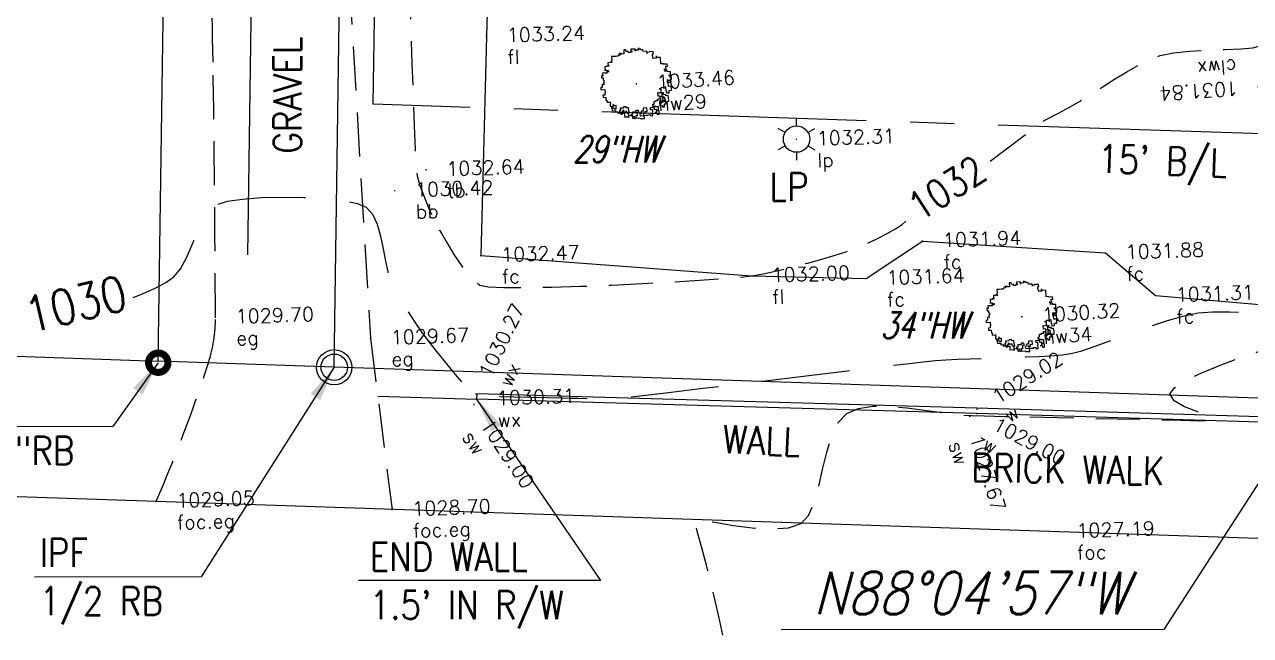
# Model space of a CAD drawing. Extents: x 1086 to 1385, y 787 to 1056.
# Drawn here: x 1136.9 to 1206.5, y 851.9 to 886.6 of the extents above; entities that cross this region are included whole.
import ezdxf

# ---------------------------------------------------------------- set-up
doc = ezdxf.new("R2010")
doc.units = 0
doc.header["$LTSCALE"] = 20
doc.header["$MEASUREMENT"] = 0
doc.header["$PDMODE"] = 2
doc.header["$PDSIZE"] = 0.025
for name, pattern in [('CENTER2', [1.125, 0.75, -0.125, 0.125, -0.125]), ('HIDDEN', [0.375, 0.25, -0.125]), ('HIDDEN2', [0.1875, 0.125, -0.0625]), ('HIDDENX2', [0.75, 0.5, -0.25])]:
    doc.linetypes.add(name, pattern=pattern)
doc.layers.get('0').update_dxf_attribs({"linetype": 'CONTINUOUS'})
for name, color, linetype in [('BSL', 1, 'CENTER2'), ('CALLS', 3, 'CONTINUOUS'), ('CONC', 8, 'CONTINUOUS'), ('CONT-LBLS', 2, 'HIDDENX2'), ('CONT-MJR', 41, 'HIDDEN'), ('CONT-MNR', 35, 'HIDDEN2'), ('CURB', 1, 'CONTINUOUS'), ('DESC', 2, 'CONTINUOUS'), ('ELEV', 6, 'CONTINUOUS'), ('FNCE', 1, 'FENCELINE3'), ('GRAVEL', 9, 'HIDDEN2'), ('LIGHT', 2, 'CONTINUOUS'), ('PL', 5, 'CONTINUOUS'), ('PTS', 2, 'CONTINUOUS'), ('PTS-TREES', 1, 'CONTINUOUS'), ('TEXTM', 2, 'CONTINUOUS'), ('TREE-LBLS', 1, 'CONTINUOUS'), ('TREES', 84, 'CONTINUOUS'), ('WALL', 191, 'CONTINUOUS')]:
    doc.layers.add(name, color=color, linetype=linetype)
doc.styles.add('L100', font='simplex.shx', dxfattribs={"width": 0.85, "height": 2})
doc.styles.add('L120', font='simplex.shx', dxfattribs={"width": 0.85, "oblique": 15, "height": 2.4})
doc.styles.add('L60', font='simplex.shx', dxfattribs={"width": 0.75, "oblique": 15, "height": 1.5})
doc.styles.add('L80', font='simplex.shx', dxfattribs={"width": 0.85, "height": 1.6})
doc.styles.add('S6', font='SIMPLEX', dxfattribs={"height": 0.083333})
doc.styles.get("Standard").update_dxf_attribs({"font": 'ROMANS'})
doc.linetypes.add('FENCELINE3', pattern='A,0.09,-0.09,["X",STANDARD,S=0.05,R=0,X=-0.065,Y=-0.017],0', length=0.18)
doc.dimstyles.get("Standard").update_dxf_attribs({"dimtxt": 0.18, "dimasz": 0.18, "dimexe": 0.18, "dimexo": 0.0625, "dimgap": 0.09, "dimtad": 0, "dimtih": 1, "dimtoh": 1, "dimdec": 4, "dimzin": 0, "dimtxsty": 'STANDARD', "dimcen": 0.09, "dimazin": 3, "dimtfac": 1, "dimtdec": 4, "dimtofl": 0, "dimtmove": 0, "dimatfit": 3, "dimtolj": 1, "dimtzin": 0})

# ---------------------------------------------------------------- blocks, each defined once
blk = doc.blocks.new('POINT')
blk.add_point((0, 0))
at = {"layer": 'DESC', "style": 'S6'}
blk.add_attdef('DESC', (0.1191, -0.1698), '', height=0.0833, dxfattribs=at)
at = {"layer": 'ELEV', "style": 'S6'}
blk.add_attdef('ELEV', (0.1191, -0.0403), '', height=0.0833, dxfattribs=at)
blk = doc.blocks.new('IP')
for radius in [0.05, 0.0375]:
    blk.add_circle((0, 0), radius)
blk = doc.blocks.new('CG_T30')
for p, q in [((-0.0826, 0.0897), (-0.0835, 0.0897)), ((-0.0835, 0.0897), (-0.0835, 0.0819)), ((-0.0749, 0.1017), (-0.0826, 0.1017)), ((-0.0826, 0.1017), (-0.0826, 0.0897)), ((-0.0671, 0.1017), (-0.0749, 0.1017)), ((-0.0749, 0.1017), (-0.0749, 0.1017)), ((-0.0594, 0.1017), (-0.0671, 0.1017)), ((-0.0671, 0.1017), (-0.0671, 0.1017)), ((-0.0516, 0.1053), (-0.0594, 0.1053)), ((-0.0594, 0.1053), (-0.0594, 0.1017)), ((-0.0534, 0.1113), (-0.0542, 0.1113)), ((-0.0542, 0.1113), (-0.0542, 0.1113)), ((-0.0534, 0.1104), (-0.0534, 0.1113)), ((-0.0455, 0.1104), (-0.0534, 0.1104)), ((-0.0516, 0.113), (-0.0516, 0.1053)), ((-0.0516, 0.1053), (-0.0516, 0.1053)), ((-0.0455, 0.1087), (-0.0455, 0.1104)), ((-0.0378, 0.1087), (-0.0455, 0.1087)), ((-0.03, 0.1225), (-0.0378, 0.1225)), ((-0.0378, 0.1225), (-0.0378, 0.1087)), ((-0.0378, 0.1087), (-0.0378, 0.1087)), ((-0.03, 0.1165), (-0.03, 0.1225)), ((-0.0223, 0.1165), (-0.03, 0.1165)), ((-0.0223, 0.1121), (-0.0223, 0.1165)), ((-0.0145, 0.1121), (-0.0223, 0.1121)), ((-0.0068, 0.1156), (-0.0145, 0.1156)), ((-0.0145, 0.1156), (-0.0145, 0.1121)), ((0.0027, 0.1233), (-0.012, 0.1233)), ((-0.012, 0.1233), (-0.012, 0.1233)), ((-0.012, 0.1233), (-0.012, 0.1156)), ((-0.012, 0.1156), (-0.0068, 0.1156)), ((0.0027, 0.1156), (0.0027, 0.1233)), ((0.0148, 0.119), (0.0027, 0.119)), ((0.0027, 0.119), (0.0027, 0.1156)), ((0.0148, 0.1217), (0.0148, 0.1268)), ((0.0148, 0.1268), (0.0148, 0.119)), ((0.0226, 0.1217), (0.0148, 0.1217)), ((0.0226, 0.119), (0.0226, 0.1217)), ((0.0303, 0.119), (0.0226, 0.119)), ((0.0303, 0.113), (0.0303, 0.119)), ((0.0441, 0.113), (0.0303, 0.113)), ((0.0441, 0.1053), (0.0441, 0.113)), ((0.0518, 0.1087), (0.0441, 0.1087)), ((0.0441, 0.1087), (0.0441, 0.1053)), ((0.0665, 0.1104), (0.0518, 0.1104)), ((0.0518, 0.1104), (0.0518, 0.1087)), ((0.0631, 0.0949), (0.0631, 0.1026)), ((0.0631, 0.1026), (0.0665, 0.1026)), ((0.0639, 0.0949), (0.0631, 0.0949)), ((0.0639, 0.0862), (0.0639, 0.0949)), ((0.0665, 0.1026), (0.0665, 0.1104)), ((0.076, 0.088), (0.076, 0.094)), ((0.076, 0.094), (0.076, 0.0862)), ((0.0907, 0.088), (0.076, 0.088)), ((0.0907, 0.0802), (0.0907, 0.088)), ((-0.1102, 0.0457), (-0.118, 0.0457)), ((-0.118, 0.0457), (-0.118, 0.0362)), ((-0.1085, 0.0552), (-0.1102, 0.0552)), ((-0.1102, 0.0552), (-0.1024, 0.0552)), ((-0.1102, 0.0448), (-0.1102, 0.0457)), ((-0.1024, 0.0448), (-0.1102, 0.0448)), ((-0.1008, 0.0673), (-0.1085, 0.0673)), ((-0.1085, 0.0673), (-0.1085, 0.0552)), ((-0.1024, 0.0552), (-0.1024, 0.0491)), ((-0.0947, 0.0517), (-0.1024, 0.0517)), ((-0.1024, 0.0517), (-0.1024, 0.0448)), ((-0.1024, 0.0491), (-0.0947, 0.0491)), ((-0.093, 0.0698), (-0.1008, 0.0698)), ((-0.1008, 0.0698), (-0.1008, 0.0673)), ((-0.0887, 0.0811), (-0.0964, 0.0811)), ((-0.0964, 0.0811), (-0.0964, 0.0698)), ((-0.0964, 0.0698), (-0.093, 0.0698)), ((-0.0947, 0.0491), (-0.0947, 0.0517)), ((-0.0809, 0.0819), (-0.0887, 0.0819)), ((-0.0887, 0.0819), (-0.0887, 0.0811)), ((-0.0835, 0.0819), (-0.0809, 0.0819)), ((0.076, 0.0862), (0.0639, 0.0862)), ((0.0907, 0.0725), (0.0907, 0.0802)), ((0.0907, 0.0802), (0.0907, 0.0802)), ((0.0907, 0.0647), (0.0907, 0.0725)), ((0.0907, 0.0725), (0.0907, 0.0725)), ((0.0984, 0.0647), (0.0907, 0.0647)), ((0.0907, 0.0647), (0.0907, 0.0647)), ((0.0984, 0.0629), (0.0984, 0.0647)), ((0.1131, 0.0629), (0.0984, 0.0629)), ((0.1036, 0.0448), (0.1001, 0.0448)), ((0.1001, 0.0448), (0.1079, 0.0448)), ((0.1036, 0.037), (0.1036, 0.0448)), ((0.1079, 0.0448), (0.1079, 0.0552)), ((0.1079, 0.0552), (0.1131, 0.0552)), ((0.1131, 0.0552), (0.1131, 0.0629)), ((-0.118, 0.0362), (-0.1223, 0.0362)), ((-0.1223, 0.0362), (-0.1223, 0.0284)), ((-0.1223, 0.0284), (-0.1171, 0.0284)), ((-0.1145, 0.0051), (-0.1223, 0.0051)), ((-0.1223, 0.0051), (-0.1223, -0.0052)), ((-0.1171, 0.0284), (-0.1171, 0.0206)), ((-0.1171, 0.0206), (-0.1145, 0.0206)), ((-0.1145, 0.0129), (-0.1163, 0.0129)), ((-0.1163, 0.0129), (-0.1163, 0.0051)), ((-0.1163, 0.0051), (-0.1145, 0.0051)), ((-0.1145, 0.0206), (-0.1145, 0.0129)), ((0.1114, 0.0406), (0.1036, 0.0406)), ((0.1036, 0.0406), (0.1036, 0.037)), ((0.1105, 0), (0.1071, 0)), ((0.1071, 0), (0.1148, 0)), ((0.1105, 0.0051), (0.1105, 0.0078)), ((0.1105, 0.0078), (0.1105, 0)), ((0.1182, 0.0051), (0.1105, 0.0051)), ((0.1114, 0.0354), (0.1114, 0.0406)), ((0.1226, 0.0354), (0.1114, 0.0354)), ((0.1123, -0.0026), (0.1123, 0.0051)), ((0.1123, 0.0051), (0.1182, 0.0051)), ((0.12, 0.0224), (0.1148, 0.0224)), ((0.1148, 0.0224), (0.1226, 0.0224)), ((0.1148, 0), (0.1148, -0.0026)), ((0.12, 0.0146), (0.12, 0.0224)), ((0.1251, 0.0146), (0.12, 0.0146)), ((0.1226, 0.0224), (0.1226, 0.0354)), ((0.1226, -0.0026), (0.1226, 0.0069)), ((0.1226, 0.0069), (0.1251, 0.0069)), ((0.1251, 0.0069), (0.1251, 0.0146)), ((-0.1223, -0.0052), (-0.1275, -0.0052)), ((-0.1275, -0.0052), (-0.1275, -0.013)), ((-0.1275, -0.013), (-0.1137, -0.013)), ((-0.1145, -0.0328), (-0.1215, -0.0328)), ((-0.1215, -0.0328), (-0.1215, -0.0406)), ((-0.1215, -0.0406), (-0.112, -0.0406)), ((-0.1137, -0.025), (-0.1145, -0.025)), ((-0.1145, -0.025), (-0.1145, -0.0328)), ((-0.1137, -0.013), (-0.1137, -0.025)), ((-0.112, -0.0406), (-0.112, -0.0509)), ((0.0734, -0.0371), (0.0717, -0.0371)), ((0.0717, -0.0371), (0.0795, -0.0371)), ((0.0734, -0.0492), (0.0734, -0.0371)), ((0.0855, -0.0234), (0.0786, -0.0234)), ((0.0786, -0.0234), (0.0864, -0.0234)), ((0.0795, -0.0371), (0.0795, -0.0363)), ((0.0795, -0.0363), (0.0872, -0.0363)), ((0.0855, -0.038), (0.0855, -0.0234)), ((0.0932, -0.038), (0.0855, -0.038)), ((0.0864, -0.0234), (0.0864, -0.0182)), ((0.0864, -0.0182), (0.0941, -0.0182)), ((0.0872, -0.0363), (0.0872, -0.0501)), ((0.0932, -0.0449), (0.0932, -0.038)), ((0.0941, -0.0182), (0.0941, -0.0173)), ((0.0941, -0.0173), (0.1019, -0.0173)), ((0.1019, -0.0173), (0.1019, -0.0311)), ((0.1019, -0.0311), (0.1036, -0.0311)), ((0.1036, -0.0311), (0.1036, -0.0389)), ((0.1036, -0.0389), (0.1139, -0.0389)), ((0.1123, -0.0164), (0.1123, -0.0026)), ((0.1123, -0.0026), (0.1123, -0.0026)), ((0.1226, -0.0164), (0.1123, -0.0164)), ((0.1139, -0.0389), (0.1139, -0.0311)), ((0.1139, -0.0311), (0.1226, -0.0311)), ((0.1139, -0.0389), (0.1139, -0.0389)), ((0.1148, -0.0026), (0.1226, -0.0026)), ((0.1226, -0.0311), (0.1226, -0.0164)), ((-0.112, -0.0509), (-0.1094, -0.0509)), ((-0.1094, -0.0509), (-0.1094, -0.0587)), ((-0.1094, -0.0587), (-0.0973, -0.0587)), ((-0.0973, -0.0656), (-0.0981, -0.0656)), ((-0.0981, -0.0656), (-0.0981, -0.0733)), ((-0.0981, -0.0733), (-0.0939, -0.0733)), ((-0.0973, -0.0587), (-0.0973, -0.0578)), ((-0.0973, -0.0578), (-0.0973, -0.0656)), ((-0.0939, -0.0733), (-0.0939, -0.0812)), ((-0.0939, -0.0812), (-0.0853, -0.0812)), ((-0.0904, -0.082), (-0.093, -0.082)), ((-0.093, -0.082), (-0.093, -0.0897)), ((-0.0861, -0.0742), (-0.0904, -0.0742)), ((-0.0904, -0.0742), (-0.0904, -0.082)), ((-0.0861, -0.0725), (-0.0861, -0.0665)), ((-0.0861, -0.0665), (-0.0861, -0.0742)), ((-0.0775, -0.0725), (-0.0861, -0.0725)), ((-0.0853, -0.0812), (-0.0853, -0.0837)), ((-0.0853, -0.0837), (-0.0775, -0.0837)), ((-0.0775, -0.0837), (-0.0775, -0.0725)), ((-0.0619, -0.0897), (-0.0619, -0.082)), ((-0.0619, -0.082), (-0.0507, -0.082)), ((-0.0507, -0.082), (-0.0507, -0.0777)), ((-0.0507, -0.0777), (-0.043, -0.0777)), ((-0.043, -0.0777), (-0.043, -0.082)), ((-0.043, -0.082), (-0.0352, -0.082)), ((-0.0352, -0.082), (-0.0352, -0.0949)), ((0.0527, -0.0837), (0.0527, -0.076)), ((0.0527, -0.076), (0.0579, -0.076)), ((0.0579, -0.0837), (0.0527, -0.0837)), ((0.0553, -0.0872), (0.0553, -0.0837)), ((0.0553, -0.0837), (0.0631, -0.0837)), ((0.0579, -0.076), (0.0579, -0.0665)), ((0.0579, -0.0665), (0.0579, -0.0665)), ((0.0579, -0.0665), (0.0657, -0.0665)), ((0.0579, -0.0958), (0.0579, -0.0837)), ((0.0631, -0.0837), (0.0631, -0.0854)), ((0.0631, -0.0854), (0.0709, -0.0854)), ((0.0657, -0.0665), (0.0657, -0.063)), ((0.0657, -0.063), (0.0734, -0.063)), ((0.0709, -0.0854), (0.0709, -0.0993)), ((0.0812, -0.0492), (0.0734, -0.0492)), ((0.0734, -0.063), (0.0734, -0.0578)), ((0.0734, -0.0578), (0.0812, -0.0578)), ((0.0855, -0.0682), (0.0777, -0.0682)), ((0.0777, -0.0682), (0.0777, -0.0829)), ((0.0777, -0.0829), (0.0864, -0.0829)), ((0.0812, -0.0518), (0.0812, -0.0492)), ((0.0889, -0.0518), (0.0812, -0.0518)), ((0.0812, -0.0578), (0.0812, -0.0682)), ((0.0812, -0.0682), (0.0855, -0.0682)), ((0.0864, -0.0829), (0.0864, -0.0881)), ((0.0872, -0.0501), (0.0907, -0.0501)), ((0.0889, -0.0656), (0.0872, -0.0656)), ((0.0872, -0.0656), (0.095, -0.0656)), ((0.0889, -0.0544), (0.0889, -0.0518)), ((0.0967, -0.0544), (0.0889, -0.0544)), ((0.0907, -0.0578), (0.0889, -0.0578)), ((0.0889, -0.0578), (0.0889, -0.0656)), ((0.0907, -0.0501), (0.0907, -0.0578)), ((0.101, -0.0449), (0.0932, -0.0449)), ((0.0941, -0.0881), (0.0941, -0.0777)), ((0.0941, -0.0777), (0.1001, -0.0777)), ((0.095, -0.0656), (0.095, -0.069)), ((0.095, -0.069), (0.1027, -0.069)), ((0.0967, -0.0621), (0.0967, -0.0544)), ((0.0967, -0.0544), (0.0967, -0.0544)), ((0.0993, -0.0621), (0.0967, -0.0621)), ((0.0993, -0.0699), (0.0993, -0.0621)), ((0.1001, -0.0699), (0.0993, -0.0699)), ((0.1001, -0.0777), (0.1001, -0.0699)), ((0.101, -0.0492), (0.101, -0.0449)), ((0.1096, -0.0492), (0.101, -0.0492)), ((0.1027, -0.069), (0.1027, -0.069)), ((0.1027, -0.069), (0.1105, -0.069)), ((0.1096, -0.0569), (0.1096, -0.0492)), ((0.1105, -0.0569), (0.1096, -0.0569)), ((0.1105, -0.069), (0.1105, -0.0569)), ((-0.093, -0.0897), (-0.0809, -0.0897)), ((-0.0809, -0.0897), (-0.0809, -0.0949)), ((-0.0809, -0.0949), (-0.0732, -0.0949)), ((-0.0732, -0.0949), (-0.0732, -0.0993)), ((-0.0732, -0.0993), (-0.0654, -0.0993)), ((-0.0654, -0.0975), (-0.0654, -0.0897)), ((-0.0654, -0.0897), (-0.0619, -0.0897)), ((-0.0619, -0.0975), (-0.0654, -0.0975)), ((-0.0654, -0.0993), (-0.0654, -0.1001)), ((-0.0654, -0.1001), (-0.0576, -0.1001)), ((-0.0619, -0.1053), (-0.0619, -0.0975)), ((-0.0585, -0.1053), (-0.0619, -0.1053)), ((-0.0534, -0.0975), (-0.0585, -0.0975)), ((-0.0585, -0.0975), (-0.0585, -0.1053)), ((-0.0576, -0.1001), (-0.0576, -0.1018)), ((-0.0576, -0.1018), (-0.0498, -0.1018)), ((-0.0534, -0.0949), (-0.0534, -0.0897)), ((-0.0534, -0.0897), (-0.0534, -0.0975)), ((-0.0404, -0.0949), (-0.0534, -0.0949)), ((-0.0498, -0.1018), (-0.0498, -0.1148)), ((-0.0498, -0.1148), (-0.0352, -0.1148)), ((-0.0404, -0.1027), (-0.0404, -0.0949)), ((-0.0343, -0.1027), (-0.0404, -0.1027)), ((-0.0335, -0.1027), (-0.0361, -0.1027)), ((-0.0361, -0.1027), (-0.0361, -0.1105)), ((-0.0361, -0.1105), (-0.0231, -0.1105)), ((-0.0352, -0.0949), (-0.0335, -0.0949)), ((-0.0352, -0.1182), (-0.0352, -0.1105)), ((-0.0352, -0.1105), (-0.0343, -0.1105)), ((-0.0352, -0.1148), (-0.0352, -0.1182)), ((-0.0343, -0.1105), (-0.0343, -0.1027)), ((-0.0335, -0.0949), (-0.0335, -0.1027)), ((-0.0249, -0.1139), (-0.0249, -0.1061)), ((-0.0249, -0.1061), (-0.0197, -0.1061)), ((-0.0206, -0.1139), (-0.0249, -0.1139)), ((-0.0231, -0.1105), (-0.0231, -0.1139)), ((-0.0231, -0.1139), (-0.0154, -0.1139)), ((-0.0206, -0.1225), (-0.0206, -0.1139)), ((-0.0128, -0.1225), (-0.0206, -0.1225)), ((-0.0197, -0.1061), (-0.0197, -0.0984)), ((-0.0197, -0.0984), (-0.0076, -0.0984)), ((-0.0154, -0.1139), (-0.0154, -0.1225)), ((-0.0154, -0.1225), (-0.0128, -0.1225)), ((-0.005, -0.1139), (-0.0102, -0.1139)), ((-0.0102, -0.1139), (-0.0102, -0.1217)), ((-0.0102, -0.1217), (0.0044, -0.1217)), ((-0.0076, -0.0984), (-0.0076, -0.0933)), ((-0.0076, -0.0933), (0.0001, -0.0933)), ((0.0027, -0.1018), (-0.005, -0.1018)), ((-0.005, -0.1018), (-0.005, -0.1139)), ((0.0001, -0.0933), (0.0001, -0.1018)), ((0.0001, -0.1018), (0.0027, -0.1018)), ((0.0044, -0.1217), (0.0044, -0.1243)), ((0.0044, -0.1243), (0.0122, -0.1243)), ((0.0105, -0.1061), (0.0053, -0.1061)), ((0.0053, -0.1061), (0.0053, -0.1139)), ((0.0053, -0.1139), (0.0183, -0.1139)), ((0.0174, -0.0984), (0.0105, -0.0984)), ((0.0105, -0.0984), (0.0105, -0.1061)), ((0.0122, -0.1243), (0.0122, -0.1252)), ((0.0122, -0.1252), (0.0199, -0.1252)), ((0.0183, -0.1061), (0.0156, -0.1061)), ((0.0156, -0.1061), (0.0234, -0.1061)), ((0.0312, -0.0881), (0.0174, -0.0881)), ((0.0174, -0.0881), (0.0174, -0.0984)), ((0.0183, -0.1139), (0.0183, -0.1061)), ((0.0199, -0.1139), (0.0183, -0.1139)), ((0.0183, -0.1139), (0.0183, -0.1139)), ((0.0183, -0.1139), (0.0269, -0.1139)), ((0.0199, -0.1252), (0.0199, -0.1139)), ((0.0234, -0.1061), (0.0234, -0.1001)), ((0.0234, -0.1001), (0.0312, -0.1001)), ((0.0269, -0.1139), (0.0269, -0.1139)), ((0.0269, -0.1139), (0.0346, -0.1139)), ((0.0312, -0.1001), (0.0312, -0.0881)), ((0.0346, -0.1139), (0.0346, -0.1122)), ((0.0346, -0.1122), (0.0424, -0.1122)), ((0.0424, -0.1122), (0.0424, -0.1165)), ((0.0424, -0.1165), (0.0501, -0.1165)), ((0.0441, -0.0949), (0.0441, -0.0872)), ((0.0441, -0.0872), (0.0553, -0.0872)), ((0.051, -0.0949), (0.0441, -0.0949)), ((0.0501, -0.1165), (0.0501, -0.1036)), ((0.0501, -0.1036), (0.051, -0.1036)), ((0.051, -0.1036), (0.051, -0.0949)), ((0.0657, -0.0958), (0.0579, -0.0958)), ((0.0631, -0.107), (0.0579, -0.107)), ((0.0579, -0.107), (0.0657, -0.107)), ((0.0709, -0.0993), (0.0631, -0.0993)), ((0.0631, -0.0993), (0.0631, -0.107)), ((0.0657, -0.101), (0.0657, -0.0958)), ((0.0734, -0.101), (0.0657, -0.101)), ((0.0657, -0.107), (0.0657, -0.1131)), ((0.0657, -0.1131), (0.0734, -0.1131)), ((0.0734, -0.1131), (0.0734, -0.101)), ((0.0734, -0.101), (0.0734, -0.101)), ((0.0864, -0.0881), (0.0941, -0.0881))]:
    blk.add_line(p, q)
blk = doc.blocks.new('LUMIN')
for p, q in [((0, 0.0375), (0, 0.06)), ((-0.0325, 0.0188), (-0.052, 0.03)), ((0.0325, 0.0187), (0.052, 0.03)), ((-0.0325, -0.0187), (-0.052, -0.03)), ((0.0325, -0.0188), (0.052, -0.03)), ((0, -0.0375), (0, -0.06))]:
    blk.add_line(p, q)
blk.add_circle((0, 0), 0.0375)

msp = doc.modelspace()

# ---------------------------------------------------------------- linework, layer by layer
at = {"layer": 'BSL'}
for p, q in [((1156.682, 882.099), (1157.086, 910.092)), ((1274.61, 878.151), (1156.682, 882.099))]:
    msp.add_line(p, q, dxfattribs=at)
at = {"layer": 'CONC'}
msp.add_line((1156.941, 865.525), (1162.551, 865.362), dxfattribs=at)
at = {"layer": 'CONT-MJR', "elevation": 1030, "flags": 128}
msp.add_lwpolyline([(1143.045, 871.118), (1143.576, 871.332), (1144.296, 871.654), (1144.905, 871.977), (1145.358, 872.297), (1145.741, 872.758), (1146.077, 873.373), (1146.389, 874.074), (1146.7, 874.796), (1147.032, 875.47), (1147.407, 876.03), (1147.847, 876.408), (1148.401, 876.589), (1149.257, 876.718), (1150.325, 876.797), (1151.519, 876.827), (1152.749, 876.808), (1153.929, 876.741), (1154.97, 876.627), (1155.784, 876.466), (1156.282, 876.259), (1156.632, 875.856), (1156.896, 875.283), (1157.093, 874.604), (1157.246, 873.883), (1157.375, 873.186), (1157.502, 872.578), (1157.649, 872.124), (1157.874, 871.67), (1158.156, 871.16), (1158.472, 870.624), (1158.801, 870.096), (1159.119, 869.606), (1159.405, 869.187), (1159.73, 868.753), (1160.207, 868.148), (1160.765, 867.456), (1161.335, 866.764), (1161.844, 866.157), (1162.222, 865.72), (1162.399, 865.539), (1162.554, 865.512), (1162.741, 865.522), (1162.905, 865.532), (1163.183, 865.526), (1163.815, 865.511), (1164.673, 865.49), (1165.63, 865.467), (1166.559, 865.445), (1167.33, 865.428), (1167.818, 865.418), (1168.297, 865.407), (1168.852, 865.393), (1169.433, 865.381), (1169.988, 865.379), (1170.467, 865.392), (1170.952, 865.441), (1171.984, 865.56), (1173.453, 865.735), (1175.253, 865.952), (1177.276, 866.197), (1179.414, 866.457), (1181.558, 866.718), (1183.601, 866.967), (1185.436, 867.188), (1186.954, 867.369), (1188.048, 867.496), (1188.609, 867.556), (1189.186, 867.592), (1189.85, 867.621), (1190.558, 867.644), (1191.266, 867.666), (1191.93, 867.687), (1192.506, 867.712), (1193.083, 867.735), (1193.747, 867.757), (1194.455, 867.783), (1195.16, 867.821), (1195.821, 867.878), (1196.39, 867.959), (1196.914, 868.103), (1197.676, 868.363), (1198.61, 868.703), (1199.649, 869.083), (1200.727, 869.466), (1201.775, 869.813), (1202.729, 870.087), (1203.521, 870.249), (1204.328, 870.311), (1205.316, 870.317), (1206.404, 870.281), (1207.508, 870.218), (1208.549, 870.142), (1209.444, 870.067), (1210.112, 870.006), (1210.47, 869.974), (1210.877, 869.929), (1211.349, 869.865), (1211.821, 869.809), (1212.228, 869.788), (1212.595, 869.812), (1213.15, 869.87), (1213.788, 869.949), (1214.4, 870.037), (1214.879, 870.122), (1215.119, 870.191), (1215.297, 870.386), (1215.446, 870.653), (1215.49, 870.857), (1215.386, 870.957), (1215.211, 871.03), (1215.072, 871.112), (1214.963, 871.337), (1214.734, 871.867), (1214.421, 872.608), (1214.064, 873.467), (1213.7, 874.35), (1213.366, 875.165), (1213.1, 875.817), (1212.85, 876.443), (1212.509, 877.309), (1212.114, 878.318), (1211.703, 879.37), (1211.314, 880.369), (1210.985, 881.215), (1210.753, 881.81), (1210.657, 882.057), (1210.597, 882.269), (1210.497, 882.451), (1210.272, 882.477), (1209.943, 882.463), (1209.754, 882.471), (1209.733, 882.565), (1209.741, 882.672), (1209.742, 882.948), (1209.748, 883.625), (1209.763, 884.546), (1209.789, 885.555), (1209.83, 886.494), (1209.889, 887.208), (1209.97, 887.54), (1210.231, 887.619), (1210.595, 887.595), (1210.929, 887.541), (1211.097, 887.533), (1211.118, 887.666), (1211.1, 887.815), (1211.11, 888.116), (1211.136, 888.863), (1211.173, 889.91), (1211.217, 891.108), (1211.261, 892.309), (1211.302, 893.366), (1211.334, 894.129), (1211.352, 894.453), (1211.408, 894.631), (1211.484, 894.829), (1211.518, 894.971), (1211.422, 895.122), (1211.367, 895.262), (1211.612, 895.267), (1212.188, 895.223), (1212.933, 895.155), (1213.684, 895.089), (1214.278, 895.049), (1214.551, 895.061), (1214.625, 895.21), (1214.643, 895.42), (1214.651, 895.607), (1214.665, 895.865), (1214.686, 896.377), (1214.711, 897.018), (1214.735, 897.659), (1214.757, 898.175), (1214.778, 898.652), (1214.811, 899.412), (1214.852, 900.329), (1214.896, 901.277), (1214.938, 902.131), (1214.972, 902.763), (1214.993, 903.05), (1215.039, 903.249), (1215.11, 903.47), (1215.205, 903.646), (1215.504, 903.844), (1216.246, 904.302), (1217.304, 904.945), (1218.553, 905.698), (1219.865, 906.485), (1221.115, 907.233), (1222.176, 907.865), (1222.922, 908.308), (1223.227, 908.486), (1223.379, 908.557), (1223.555, 908.63), (1223.714, 908.684), (1223.934, 908.727), (1224.361, 908.799), (1224.888, 908.881), (1225.409, 908.952), (1225.815, 908.992), (1226.17, 908.998), (1226.582, 908.983), (1227.012, 908.961), (1227.424, 908.944), (1227.779, 908.943), (1228.172, 908.97), (1228.832, 909.028), (1229.654, 909.105), (1230.536, 909.192), (1231.373, 909.279), (1232.062, 909.356), (1232.498, 909.411), (1232.934, 909.476), (1233.441, 909.555), (1233.967, 909.65), (1234.465, 909.763), (1234.883, 909.896), (1235.339, 910.122), (1235.914, 910.461), (1236.501, 910.836), (1236.994, 911.169), (1237.287, 911.381), (1237.527, 911.604), (1237.803, 911.892), (1238.039, 912.152), (1238.162, 912.29), (1238.252, 912.41), (1238.352, 912.52), (1238.49, 912.588), (1238.709, 912.671), (1238.908, 912.724), (1239.243, 912.718), (1240.054, 912.688), (1241.206, 912.64), (1242.563, 912.582), (1243.989, 912.519), (1245.351, 912.46), (1246.512, 912.41), (1247.337, 912.376), (1247.69, 912.365), (1247.964, 912.379), (1248.272, 912.41), (1248.507, 912.466), (1248.699, 912.573), (1248.895, 912.729), (1248.999, 912.904), (1248.921, 913.155), (1248.701, 913.564), (1248.422, 914.005), (1248.168, 914.352), (1247.872, 914.575), (1247.35, 914.888), (1246.726, 915.272), (1246.122, 915.706), (1245.661, 916.17), (1245.465, 916.644), (1245.588, 917.115), (1245.945, 917.578), (1246.448, 918.027), (1247.011, 918.455), (1247.546, 918.854), (1247.966, 919.218)], dxfattribs=at)
at = {"layer": 'CONT-MNR', "flags": 128}
for points, elevation in [([(1191.707, 878.876), (1194.782, 881.176), (1195.585, 881.59), (1196.213, 881.925), (1196.773, 882.253), (1197.401, 882.645), (1198.075, 883.073), (1198.773, 883.513), (1199.473, 883.938), (1200.153, 884.323), (1200.792, 884.64), (1201.367, 884.864), (1202.109, 885.021), (1203.039, 885.118), (1204.057, 885.174), (1205.06, 885.209), (1205.947, 885.244), (1206.616, 885.297), (1206.965, 885.39), (1207.206, 885.748), (1207.387, 886.27), (1207.507, 886.752), (1207.563, 886.99), (1207.641, 887.101), (1207.717, 887.214), (1207.798, 887.501), (1207.988, 888.203), (1208.245, 889.168), (1208.528, 890.245), (1208.796, 891.282), (1209.008, 892.127), (1209.122, 892.629), (1209.194, 893.126), (1209.262, 893.748), (1209.322, 894.37), (1209.366, 894.863), (1209.391, 895.1), (1209.431, 895.312), (1209.505, 895.509), (1209.625, 895.592), (1209.79, 895.672), (1209.908, 895.769), (1209.933, 895.983), (1209.947, 896.45), (1209.956, 897.075), (1209.964, 897.759), (1209.976, 898.409), (1209.998, 898.927), (1210.034, 899.453), (1210.085, 900.127), (1210.147, 900.853), (1210.216, 901.536), (1210.288, 902.081), (1210.359, 902.394), (1210.505, 902.673), (1210.716, 902.978), (1210.963, 903.247), (1211.216, 903.418), (1211.559, 903.436), (1212.168, 903.378), (1212.903, 903.281), (1213.627, 903.182), (1214.198, 903.118), (1214.48, 903.126), (1214.606, 903.333), (1214.675, 903.63), (1214.772, 903.87), (1215.016, 904.035), (1215.599, 904.39), (1216.438, 904.886), (1217.446, 905.477), (1218.539, 906.115), (1219.632, 906.751), (1220.641, 907.337), (1221.479, 907.827), (1222.063, 908.172), (1222.719, 908.568), (1223.529, 909.061), (1224.406, 909.597), (1225.264, 910.122), (1226.017, 910.582), (1226.578, 910.922), (1226.861, 911.09), (1227.098, 911.21), (1227.377, 911.341), (1227.656, 911.473), (1227.894, 911.591), (1228.169, 911.745), (1228.656, 912.025), (1229.253, 912.371), (1229.859, 912.722), (1230.372, 913.02), (1230.691, 913.203), (1231.056, 913.406), (1231.501, 913.652), (1231.894, 913.868), (1232.102, 913.986), (1232.285, 914.098), (1232.452, 914.228), (1232.596, 914.432), (1232.789, 914.773), (1232.901, 915.093), (1232.832, 915.384), (1232.645, 915.878), (1232.428, 916.471), (1232.266, 917.063), (1232.245, 917.549), (1232.397, 917.921), (1232.687, 918.352), (1233.062, 918.813), (1233.469, 919.275), (1233.855, 919.709), (1234.166, 920.085)], 1032), ([(1158.108, 896.881), (1158.114, 896.776), (1158.18, 896.345), (1158.28, 895.85), (1158.392, 895.333), (1158.493, 894.838), (1158.561, 894.408), (1158.584, 893.969), (1158.618, 893.037), (1158.66, 891.709), (1158.708, 890.083), (1158.763, 888.256), (1158.821, 886.326), (1158.882, 884.39), (1158.945, 882.546), (1159.006, 880.892), (1159.066, 879.524), (1159.122, 878.542), (1159.173, 878.041), (1159.334, 877.485), (1159.588, 876.796), (1159.882, 876.079), (1160.163, 875.438), (1160.378, 874.979), (1160.473, 874.806), (1160.463, 874.873), (1160.452, 874.944), (1160.569, 874.75), (1160.855, 874.243), (1161.262, 873.561), (1161.743, 872.84), (1162.252, 872.217), (1162.741, 871.829), (1163.209, 871.74), (1164.095, 871.695), (1165.319, 871.688), (1166.799, 871.713), (1168.455, 871.764), (1170.205, 871.835), (1171.968, 871.92), (1173.664, 872.014), (1175.211, 872.109), (1176.528, 872.201), (1177.536, 872.284), (1178.151, 872.351), (1178.818, 872.469), (1179.605, 872.642), (1180.459, 872.851), (1181.329, 873.08), (1182.161, 873.312), (1182.904, 873.531), (1183.506, 873.719), (1183.914, 873.859), (1184.346, 874.032), (1184.838, 874.247), (1185.355, 874.491), (1185.863, 874.752), (1186.328, 875.016), (1186.715, 875.272), (1187.054, 875.57), (1187.229, 875.751)], 1032), ([(1168.127, 831.325), (1168.165, 831.888), (1168.256, 832.556), (1168.347, 833.265), (1168.382, 833.951), (1168.307, 834.551), (1168.068, 835.001), (1167.535, 835.235), (1166.629, 835.354), (1165.514, 835.389), (1164.354, 835.373), (1163.316, 835.336), (1162.563, 835.312), (1162.261, 835.331), (1162.302, 835.462), (1162.449, 835.594), (1162.588, 835.702), (1162.87, 835.88), (1163.607, 836.339), (1164.714, 837.032), (1166.102, 837.913), (1167.684, 838.936), (1169.373, 840.055), (1171.081, 841.223), (1172.72, 842.395), (1174.204, 843.524), (1175.445, 844.563), (1176.356, 845.467), (1176.849, 846.189), (1177.045, 847.118), (1177.049, 848.361), (1176.901, 849.823), (1176.641, 851.406), (1176.311, 853.016), (1175.951, 854.556), (1175.602, 855.929), (1175.304, 857.04), (1175.097, 857.791), (1175.023, 858.088), (1175.061, 858.238), (1175.132, 858.4), (1175.229, 858.51), (1175.513, 858.475), (1176.189, 858.351), (1177.128, 858.191), (1178.203, 858.052), (1179.288, 857.985), (1180.253, 858.048), (1180.972, 858.292), (1181.392, 858.758), (1181.711, 859.479), (1181.964, 860.374), (1182.191, 861.359), (1182.428, 862.352), (1182.712, 863.27), (1183.083, 864.029), (1183.576, 864.548), (1184.237, 864.828), (1185.055, 864.95), (1185.983, 864.952), (1186.975, 864.868), (1187.985, 864.737), (1188.966, 864.594), (1189.872, 864.476), (1190.656, 864.419), (1191.395, 864.403), (1192.518, 864.379), (1193.929, 864.348), (1195.533, 864.313), (1197.234, 864.275), (1198.936, 864.238), (1200.545, 864.203), (1201.964, 864.174), (1203.098, 864.152), (1203.85, 864.139), (1204.127, 864.139), (1204.131, 864.197), (1204.127, 864.261), (1204.207, 864.316), (1204.273, 864.387), (1204.024, 864.469), (1203.435, 864.649), (1202.736, 864.915), (1202.153, 865.254), (1201.914, 865.655), (1202.168, 866.004), (1202.817, 866.415), (1203.718, 866.849), (1204.726, 867.269), (1205.696, 867.635), (1206.484, 867.911), (1206.946, 868.057), (1207.347, 868.136), (1207.819, 868.186), (1208.317, 868.218), (1208.794, 868.241), (1209.204, 868.266), (1209.63, 868.295), (1210.381, 868.343), (1211.345, 868.404), (1212.411, 868.47), (1213.469, 868.536), (1214.406, 868.595), (1215.112, 868.641), (1215.476, 868.666), (1215.834, 868.708), (1216.249, 868.765), (1216.665, 868.813), (1217.023, 868.829), (1217.438, 868.772), (1218.074, 868.648), (1218.765, 868.511), (1219.344, 868.415), (1219.646, 868.413), (1219.792, 868.604), (1219.879, 868.887), (1219.924, 869.144), (1219.897, 869.405), (1219.839, 869.701), (1219.875, 869.92), (1220.073, 869.994), (1220.345, 869.983), (1220.586, 869.965), (1220.851, 869.964), (1221.281, 869.956), (1221.754, 869.945), (1222.146, 869.935), (1222.479, 869.925), (1222.922, 869.911), (1223.395, 869.895), (1223.814, 869.879), (1224.098, 869.865), (1224.378, 869.838), (1224.707, 869.799), (1225.025, 869.763), (1225.274, 869.745), (1225.593, 869.727), (1225.954, 869.727), (1226.244, 869.807), (1226.381, 869.988), (1226.488, 870.261), (1226.593, 870.543), (1226.726, 870.752), (1227.005, 870.893), (1227.585, 871.13), (1228.35, 871.425), (1229.182, 871.742), (1229.964, 872.045), (1230.581, 872.299), (1230.915, 872.466), (1231.196, 872.742), (1231.486, 873.111), (1231.756, 873.476), (1231.979, 873.739), (1232.213, 873.948), (1232.498, 874.182), (1232.788, 874.389), (1233.033, 874.52), (1233.28, 874.571), (1233.576, 874.586), (1233.876, 874.585), (1234.132, 874.59)], 1028)]:
    msp.add_lwpolyline(points, dxfattribs=dict(at, elevation=elevation))
at = {"layer": 'CURB'}
msp.add_line((1124.423, 860.225), (1307.274, 854.083), dxfattribs=at)
at = {"layer": 'FNCE'}
msp.add_lwpolyline([(1248.034, 913.856), (1240.113, 914.027), (1231.849, 914.494), (1206.607, 915.326), (1183.109, 915.925), (1174.176, 916.349), (1163.892, 911.423), (1163.642, 904.391), (1163.114, 885.972), (1162.8, 873.507), (1178.151, 872.351), (1184.669, 872.201), (1187.876, 874.333), (1198.251, 873.662), (1201.094, 871.24), (1211.622, 870.324), (1216.561, 870.405), (1226.726, 870.752), (1230.805, 870.408), (1235.137, 870.445), (1235.232, 871.622), (1235.296, 874.108)], dxfattribs=at)
at = {"layer": 'GRAVEL'}
msp.add_lwpolyline([(1156.249, 944.108), (1156.386, 941.213), (1159.43, 916.169), (1154.867, 896.605), (1156.527, 868.817), (1157.749, 859.088)], dxfattribs=at)
msp.add_lwpolyline([(1147.345, 895.175, -0.003662), (1147.586, 884.493, -0.002875), (1147.722, 870.001, -0.07899), (1147.321, 867.415, -0.024457), (1144.357, 859.552)], format="xyb", dxfattribs=at)
at = {"layer": 'LIGHT'}
msp.add_line((1154.466, 867.165), (1144.47, 867.511), dxfattribs=at)
at = {"layer": 'PL'}
for p, q in [((1154.466, 867.165), (1155.188, 917.16)), ((1304.382, 862.146), (1154.466, 867.165))]:
    msp.add_line(p, q, dxfattribs=at)
at = {"layer": 'TEXTM'}
for p, q in [((1144.47, 867.511), (1145.189, 917.304)), ((1125.123, 868.181), (1144.47, 867.511))]:
    msp.add_line(p, q, dxfattribs=at)
at = {"layer": 'TEXTM', "color": 1, "linetype": 'CENTER2'}
msp.add_line((1149.558, 873.548), (1150.083, 909.94), dxfattribs=at)
at = {"layer": 'TEXTM', "const_width": 0.4}
msp.add_lwpolyline([(1143.925, 867.424, 1), (1145.025, 867.425, 1)], format="xyb", close=True, dxfattribs=at)
at = {"layer": 'WALL'}
msp.add_line((1162.56, 865.662), (1162.551, 865.362), dxfattribs=at)
for points in [[(1219.374, 863.678), (1190.951, 864.537), (1162.551, 865.362)], [(1219.383, 863.978), (1190.96, 864.837), (1162.56, 865.662)]]:
    msp.add_lwpolyline(points, dxfattribs=at)

# ---------------------------------------------------------------- block references
at = {"layer": 'LIGHT', "xscale": 20, "yscale": 20, "zscale": 20}
msp.add_blockref('LUMIN', (1180.716, 880.119), dxfattribs=at)
at = {"layer": 'PTS'}
ref = msp.add_blockref('POINT', (1163.114, 885.972), dxfattribs=dict(at, xscale=9.6, yscale=9.6, zscale=9.6, rotation=1.78283024572904))
ref.add_attrib('ELEV', '1033.24', (1164.269, 885.621), dxfattribs={"layer": 'ELEV', "height": 0.8, "rotation": 1.78283, "style": 'S6'})
ref.add_attrib('DESC', 'fl', (1164.308, 884.379), dxfattribs={"layer": 'DESC', "height": 0.8, "rotation": 1.78283, "style": 'S6'})
ref = msp.add_blockref('POINT', (1206.928, 883.089), dxfattribs=dict(at, xscale=9.6, yscale=9.6, zscale=9.6, rotation=183.8741222769986))
ref.add_attrib('ELEV', '1031.84', (1205.761, 883.398), dxfattribs={"layer": 'ELEV', "height": 0.8, "rotation": 183.87412, "style": 'S6'})
ref.add_attrib('DESC', 'clwx', (1205.677, 884.638), dxfattribs={"layer": 'DESC', "height": 0.8, "rotation": 183.87412, "style": 'S6'})
ref = msp.add_blockref('POINT', (1180.716, 880.119), dxfattribs=dict(at, xscale=9.6, yscale=9.6, zscale=9.6, rotation=1.78283024572904))
ref.add_attrib('ELEV', '1032.31', (1181.871, 879.768), dxfattribs={"layer": 'ELEV', "height": 0.8, "rotation": 1.78283, "style": 'S6'})
ref.add_attrib('DESC', 'lp', (1181.909, 878.526), dxfattribs={"layer": 'DESC', "height": 0.8, "rotation": 1.78283, "style": 'S6'})
ref = msp.add_blockref('POINT', (1159.686, 878.382), dxfattribs=dict(at, xscale=9.6, yscale=9.6, zscale=9.6, rotation=1.78283024572904))
ref.add_attrib('ELEV', '1032.64', (1160.841, 878.031), dxfattribs={"layer": 'ELEV', "height": 0.8, "rotation": 1.78283, "style": 'S6'})
ref.add_attrib('DESC', 'tb', (1160.879, 876.789), dxfattribs={"layer": 'DESC', "height": 0.8, "rotation": 1.78283, "style": 'S6'})
ref = msp.add_blockref('POINT', (1157.908, 877.198), dxfattribs=dict(at, xscale=9.6, yscale=9.6, zscale=9.6, rotation=1.78283024572904))
ref.add_attrib('ELEV', '1030.42', (1159.063, 876.847), dxfattribs={"layer": 'ELEV', "height": 0.8, "rotation": 1.78283, "style": 'S6'})
ref.add_attrib('DESC', 'bb', (1159.102, 875.604), dxfattribs={"layer": 'DESC', "height": 0.8, "rotation": 1.78283, "style": 'S6'})
ref = msp.add_blockref('POINT', (1187.876, 874.333), dxfattribs=dict(at, xscale=9.6, yscale=9.6, zscale=9.6, rotation=1.78283024572904))
ref.add_attrib('ELEV', '1031.94', (1189.031, 873.982), dxfattribs={"layer": 'ELEV', "height": 0.8, "rotation": 1.78283, "style": 'S6'})
ref.add_attrib('DESC', 'fc', (1189.07, 872.74), dxfattribs={"layer": 'DESC', "height": 0.8, "rotation": 1.78283, "style": 'S6'})
ref = msp.add_blockref('POINT', (1162.8, 873.507), dxfattribs=dict(at, xscale=9.6, yscale=9.6, zscale=9.6, rotation=1.78283024572904))
ref.add_attrib('ELEV', '1032.47', (1163.955, 873.156), dxfattribs={"layer": 'ELEV', "height": 0.8, "rotation": 1.78283, "style": 'S6'})
ref.add_attrib('DESC', 'fc', (1163.993, 871.914), dxfattribs={"layer": 'DESC', "height": 0.8, "rotation": 1.78283, "style": 'S6'})
ref = msp.add_blockref('POINT', (1198.251, 873.662), dxfattribs=dict(at, xscale=9.6, yscale=9.6, zscale=9.6, rotation=1.78283024572904))
ref.add_attrib('ELEV', '1031.88', (1199.406, 873.31), dxfattribs={"layer": 'ELEV', "height": 0.8, "rotation": 1.78283, "style": 'S6'})
ref.add_attrib('DESC', 'fc', (1199.445, 872.068), dxfattribs={"layer": 'DESC', "height": 0.8, "rotation": 1.78283, "style": 'S6'})
ref = msp.add_blockref('POINT', (1178.151, 872.351), dxfattribs=dict(at, xscale=9.6, yscale=9.6, zscale=9.6, rotation=1.78283024572904))
ref.add_attrib('ELEV', '1032.00', (1179.306, 872), dxfattribs={"layer": 'ELEV', "height": 0.8, "rotation": 1.78283, "style": 'S6'})
ref.add_attrib('DESC', 'fl', (1179.345, 870.757), dxfattribs={"layer": 'DESC', "height": 0.8, "rotation": 1.78283, "style": 'S6'})
ref = msp.add_blockref('POINT', (1184.669, 872.201), dxfattribs=dict(at, xscale=9.6, yscale=9.6, zscale=9.6, rotation=1.78283024572904))
ref.add_attrib('ELEV', '1031.64', (1185.823, 871.849), dxfattribs={"layer": 'ELEV', "height": 0.8, "rotation": 1.78283, "style": 'S6'})
ref.add_attrib('DESC', 'fc', (1185.862, 870.607), dxfattribs={"layer": 'DESC', "height": 0.8, "rotation": 1.78283, "style": 'S6'})
ref = msp.add_blockref('POINT', (1201.094, 871.24), dxfattribs=dict(at, xscale=9.6, yscale=9.6, zscale=9.6, rotation=1.78283024572904))
ref.add_attrib('ELEV', '1031.31', (1202.249, 870.889), dxfattribs={"layer": 'ELEV', "height": 0.8, "rotation": 1.78283, "style": 'S6'})
ref.add_attrib('DESC', 'fc', (1202.288, 869.647), dxfattribs={"layer": 'DESC', "height": 0.8, "rotation": 1.78283, "style": 'S6'})
ref = msp.add_blockref('POINT', (1162.524, 865.651), dxfattribs=dict(at, xscale=9.6, yscale=9.6, zscale=9.6, rotation=64.29255550224555))
ref.add_attrib('ELEV', '1030.27', (1163.368, 866.513), dxfattribs={"layer": 'ELEV', "height": 0.8, "rotation": 64.29256, "style": 'S6'})
ref.add_attrib('DESC', 'wx', (1164.488, 865.974), dxfattribs={"layer": 'DESC', "height": 0.8, "rotation": 64.29256, "style": 'S6'})
ref = msp.add_blockref('POINT', (1147.722, 870.001), dxfattribs=dict(at, xscale=9.6, yscale=9.6, zscale=9.6, rotation=1.78283024572904))
ref.add_attrib('ELEV', '1029.70', (1148.877, 869.65), dxfattribs={"layer": 'ELEV', "height": 0.8, "rotation": 1.78283, "style": 'S6'})
ref.add_attrib('DESC', 'eg', (1148.916, 868.407), dxfattribs={"layer": 'DESC', "height": 0.8, "rotation": 1.78283, "style": 'S6'})
ref = msp.add_blockref('POINT', (1156.527, 868.817), dxfattribs=dict(at, xscale=9.6, yscale=9.6, zscale=9.6, rotation=1.78283024572904))
ref.add_attrib('ELEV', '1029.67', (1157.682, 868.466), dxfattribs={"layer": 'ELEV', "height": 0.8, "rotation": 1.78283, "style": 'S6'})
ref.add_attrib('DESC', 'eg', (1157.721, 867.223), dxfattribs={"layer": 'DESC', "height": 0.8, "rotation": 1.78283, "style": 'S6'})
ref = msp.add_blockref('POINT', (1190.964, 864.78), dxfattribs=dict(at, xscale=9.6, yscale=9.6, zscale=9.6, rotation=32.06603076453393))
ref.add_attrib('ELEV', '1029.02', (1192.138, 865.059), dxfattribs={"layer": 'ELEV', "height": 0.8, "rotation": 32.06603, "style": 'S6'})
ref.add_attrib('DESC', 'w', (1192.798, 864.006), dxfattribs={"layer": 'DESC', "height": 0.8, "rotation": 32.06603, "style": 'S6'})
ref = msp.add_blockref('POINT', (1162.551, 865.362), dxfattribs=dict(at, xscale=9.6, yscale=9.6, zscale=9.6, rotation=1.78283024572904))
ref.add_attrib('ELEV', '1030.31', (1163.706, 865.011), dxfattribs={"layer": 'ELEV', "height": 0.8, "rotation": 1.78283, "style": 'S6'})
ref.add_attrib('DESC', 'wx', (1163.745, 863.769), dxfattribs={"layer": 'DESC', "height": 0.8, "rotation": 1.78283, "style": 'S6'})
ref = msp.add_blockref('POINT', (1162.415, 865.059), dxfattribs=dict(at, xscale=9.6, yscale=9.6, zscale=9.6, rotation=303.8396180040425))
ref.add_attrib('ELEV', '1029.00', (1162.73, 863.894), dxfattribs={"layer": 'ELEV', "height": 0.8, "rotation": 303.83962, "style": 'S6'})
ref.add_attrib('DESC', 'sw', (1161.697, 863.202), dxfattribs={"layer": 'DESC', "height": 0.8, "rotation": 303.83962, "style": 'S6'})
ref = msp.add_blockref('POINT', (1190.951, 864.537), dxfattribs=dict(at, xscale=9.6, yscale=9.6, zscale=9.6, rotation=332.043336436112))
ref.add_attrib('ELEV', '1029.00', (1191.779, 863.659), dxfattribs={"layer": 'ELEV', "height": 0.8, "rotation": 332.04334, "style": 'S6'})
ref.add_attrib('DESC', 'w', (1191.197, 862.561), dxfattribs={"layer": 'DESC', "height": 0.8, "rotation": 332.04334, "style": 'S6'})
ref = msp.add_blockref('POINT', (1190.559, 864.38), dxfattribs=dict(at, xscale=9.6, yscale=9.6, zscale=9.6, rotation=287.2488290487939))
ref.add_attrib('ELEV', '1027.67', (1190.528, 863.173), dxfattribs={"layer": 'ELEV', "height": 0.8, "rotation": 287.24883, "style": 'S6'})
ref.add_attrib('DESC', 'sw', (1189.341, 862.805), dxfattribs={"layer": 'DESC', "height": 0.8, "rotation": 287.24883, "style": 'S6'})
ref = msp.add_blockref('POINT', (1144.357, 859.552), dxfattribs=dict(at, xscale=9.6, yscale=9.6, zscale=9.6, rotation=1.78283024572904))
ref.add_attrib('ELEV', '1029.05', (1145.512, 859.201), dxfattribs={"layer": 'ELEV', "height": 0.8, "rotation": 1.78283, "style": 'S6'})
ref.add_attrib('DESC', 'foc.eg', (1145.55, 857.958), dxfattribs={"layer": 'DESC', "height": 0.8, "rotation": 1.78283, "style": 'S6'})
ref = msp.add_blockref('POINT', (1157.749, 859.088), dxfattribs=dict(at, xscale=9.6, yscale=9.6, zscale=9.6, rotation=1.78283024572904))
ref.add_attrib('ELEV', '1028.70', (1158.904, 858.737), dxfattribs={"layer": 'ELEV', "height": 0.8, "rotation": 1.78283, "style": 'S6'})
ref.add_attrib('DESC', 'foc.eg', (1158.943, 857.495), dxfattribs={"layer": 'DESC', "height": 0.8, "rotation": 1.78283, "style": 'S6'})
ref = msp.add_blockref('POINT', (1195.455, 857.841), dxfattribs=dict(at, xscale=9.6, yscale=9.6, zscale=9.6, rotation=1.78283024572904))
ref.add_attrib('ELEV', '1027.19', (1196.61, 857.49), dxfattribs={"layer": 'ELEV', "height": 0.8, "rotation": 1.78283, "style": 'S6'})
ref.add_attrib('DESC', 'foc', (1196.649, 856.248), dxfattribs={"layer": 'DESC', "height": 0.8, "rotation": 1.78283, "style": 'S6'})
at = {"layer": 'PTS-TREES'}
ref = msp.add_blockref('POINT', (1171.632, 883.261), dxfattribs=dict(at, xscale=9.6, yscale=9.6, zscale=9.6, rotation=3.650108568028308))
ref.add_attrib('ELEV', '1033.46', (1172.798, 882.948), dxfattribs={"layer": 'ELEV', "height": 0.8, "rotation": 3.65011, "style": 'S6'})
ref.add_attrib('DESC', 'hw29', (1172.877, 881.707), dxfattribs={"layer": 'DESC', "height": 0.8, "rotation": 3.65011, "style": 'S6'})
ref = msp.add_blockref('POINT', (1193.512, 870.041), dxfattribs=dict(at, xscale=9.6, yscale=9.6, zscale=9.6, rotation=3.650108568028308))
ref.add_attrib('ELEV', '1030.32', (1194.678, 869.728), dxfattribs={"layer": 'ELEV', "height": 0.8, "rotation": 3.65011, "style": 'S6'})
ref.add_attrib('DESC', 'hw34', (1194.757, 868.488), dxfattribs={"layer": 'DESC', "height": 0.8, "rotation": 3.65011, "style": 'S6'})
at = {"layer": 'TEXTM', "xscale": 20, "yscale": 20, "zscale": 20, "rotation": 0.04035393907949758}
msp.add_blockref('IP', (1154.466, 867.165), dxfattribs=at)
at = {"layer": 'TREES', "xscale": 16, "yscale": 16, "zscale": 16, "rotation": 3.650108568028308}
for p in [(1171.632, 883.261), (1193.512, 870.041)]:
    msp.add_blockref('CG_T30', p, dxfattribs=at)

# ---------------------------------------------------------------- texts
at = {"layer": 'CALLS', "insert": (1190.585, 853.142), "char_height": 2.4, "attachment_point": 8, "style": 'L120'}
msp.add_mtext('N88°04\'57"W', dxfattribs=at)
at = {"layer": 'CONT-LBLS', "width": 0.85}
for s, height, rotation, style, p in [('1032', 1.6, 33.04205, 'L80', (1187.736, 875.407)), ('1030', 2, 13.51822, 'L100', (1137.186, 869.11))]:
    msp.add_text(s, height=height, rotation=rotation, dxfattribs=dict(at, style=style)).set_placement(p)
at = {"layer": 'LIGHT', "style": 'L80', "width": 0.85}
msp.add_text('LP', height=1.6, dxfattribs=at).set_placement((1179.178, 876.609))
at = {"layer": 'TEXTM', "style": 'L80', "width": 0.85}
for s, rotation, p in [('GRAVEL', 90.04035, (1152.616, 879.295)), ("15' B/L", 357.99626, (1197.809, 878.221)), ('WALL', 357.46061, (1176.476, 862.304)), ('1/2"RB', 0.04035, (1132.72, 861.631)), ('BRICK WALK', 358.96519, (1190.623, 860.68)), ('IPF ', 0.04035, (1137.741, 855.837)), ('1/2 RB', 0.04035, (1137.743, 853.094))]:
    msp.add_text(s, height=1.6, rotation=rotation, dxfattribs=at).set_placement(p)
for s, p in [('END WALL', (1156.479, 855.612)), ("1.5' IN R/W", (1156.479, 852.87))]:
    msp.add_text(s, height=1.6, dxfattribs=at).set_placement(p)
at = {"layer": 'TREE-LBLS', "style": 'L60', "oblique": 15, "width": 0.75}
for s, p in [('29"HW', (1168.019, 878.796)), ('34"HW', (1185.486, 868.801))]:
    msp.add_text(s, height=1.5, rotation=0.04035, dxfattribs=at).set_placement(p)

# ---------------------------------------------------------------- leaders
at = {"layer": 'TEXTM'}
for points in [[(1144.475, 867.425), (1141.891, 863.796), (1132.426, 863.789)], [(1154.466, 867.165), (1146.914, 855.258), (1137.449, 855.251)], [(1162.551, 865.362), (1169.578, 855.05), (1155.836, 855.05)], [(1209.939, 865.254), (1201.575, 852.28), (1179.834, 852.265)]]:
    msp.add_leader(points, dimstyle='STANDARD', override={"dimscale": 20, "dimtxt": 0.1, "dimasz": 0.1, "dimexe": 0.075, "dimexo": 0.05, "dimgap": 0.075, "dimtih": 0, "dimtoh": 0, "dimdec": 1, "dimzin": 7, "dimpost": "'", "dimtxsty": 'L60', "dimcen": 0.05, "dimaunit": 1, "dimtdec": 2, "dimtzin": 7}, dxfattribs=at)

doc.saveas('drawing.dxf')
